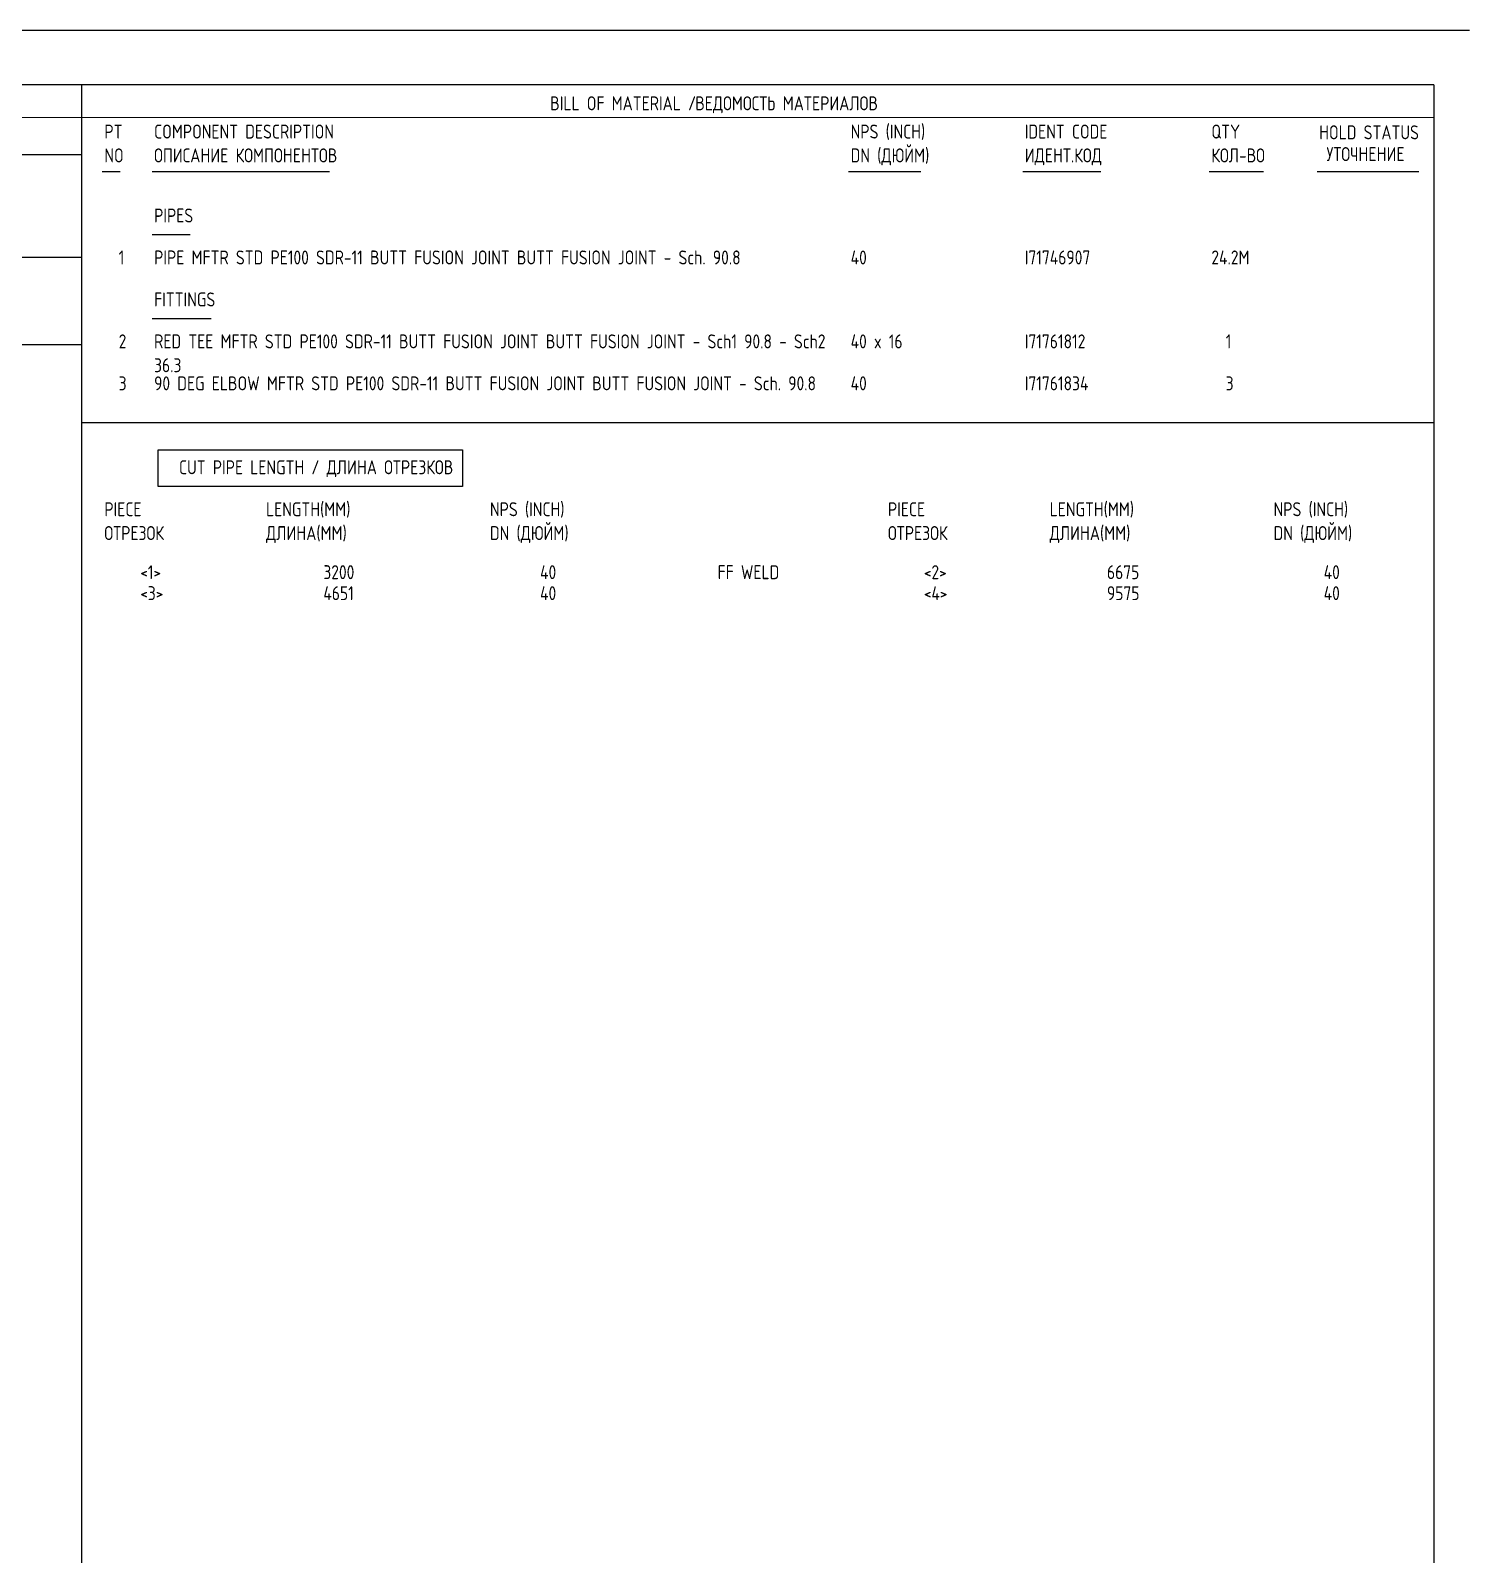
# Model space of a CAD drawing. Extents: x -1005 to 594, y -998 to 420.
# Drawn here: x 395.7 to 594, y 210 to 420 of the extents above; entities that cross this region are included whole.
import ezdxf

# ---------------------------------------------------------------- set-up
doc = ezdxf.new("R2010")
doc.units = 0
doc.styles.add('TTFN17', font='GOST type A')

msp = doc.modelspace()

# ---------------------------------------------------------------- linework, layer by layer
at = {"layer": 'GT_1', "flags": 128}
for points in [[(594, 420), (0, 420)], [(589.1, 412.5), (25.4, 412.5)], [(402.7, 412.5), (402.7, 7.5)], [(589.1, 412.5), (589.1, 7.5)], [(589.1, 408), (162.7, 407.9)], [(190.3, 402.9), (402.7, 402.9)], [(408.046, 400.531), (405.557, 400.531)], [(436.894, 400.531), (412.414, 400.531)], [(518.373, 400.531), (508.414, 400.531)], [(543.202, 400.531), (532.414, 400.531)], [(565.597, 400.531), (558.129, 400.531)], [(587, 400.5), (573, 400.5)], [(417.669, 391.854), (412.414, 391.854)], [(402.7, 388.7), (226.9, 388.7)], [(420.573, 380.289), (412.414, 380.289)], [(402.7, 376.7), (25.4, 376.7)], [(402.7, 365.993), (589, 365.993)], [(413.271, 362.207), (455.204, 362.207), (455.204, 357.16), (413.271, 357.16), (413.271, 362.207)]]:
    msp.add_lwpolyline(points, dxfattribs=at)

# ---------------------------------------------------------------- texts
at = {"layer": 'GT_1', "style": 'TTFN17'}
for s, p in [('BILL OF MATERIAL /', (467.289, 409)), ('ВЕДОМОСТЬ МАТЕРИАЛОВ', (487.289, 409)), ('PT', (405.846, 405.109)), ('COMPONENT DESCRIPTION', (412.703, 405.109)), ('NPS (INCH)', (508.703, 405.109)), ('IDENT CODE', (532.703, 405.109)), ('QTY', (558.417, 405.109)), ('HOLD STATUS', (573.289, 405)), ('NO', (405.846, 401.822)), ('ОПИСАНИЕ КОМПОНЕНТОВ', (412.703, 401.822)), ('DN (ДЮЙМ)', (508.703, 401.822)), ('ИДЕНТ.КОД', (532.703, 401.822)), ('КОЛ-ВО', (558.417, 401.822)), ('УТОЧНЕНИЕ', (574.289, 402)), ('PIPES', (412.703, 393.544)), ('  1', (405.846, 387.762)), ('PIPE MFTR STD PE100 SDR-11 BUTT FUSION JOINT BUTT FUSION JOINT - Sch. 90.8', (412.703, 387.762)), ('40', (508.703, 387.762)), ('I71746907', (532.703, 387.762)), ('24.2M', (558.417, 387.762)), ('FITTINGS', (412.703, 381.98)), ('  2', (405.846, 376.197)), ('RED TEE MFTR STD PE100 SDR-11 BUTT FUSION JOINT BUTT FUSION JOINT - Sch1 90.8 - Sch2', (412.703, 376.197)), ('40 x 16', (508.703, 376.197)), ('I71761812', (532.703, 376.197)), ('  1', (558.417, 376.197)), ('36.3', (412.703, 372.911)), ('  3', (405.846, 370.415)), ('90 DEG ELBOW MFTR STD PE100 SDR-11 BUTT FUSION JOINT BUTT FUSION JOINT - Sch. 90.8', (412.703, 370.415)), ('40', (508.703, 370.415)), ('I71761834', (532.703, 370.415)), ('  3', (558.417, 370.415)), ('CUT PIPE LENGTH / ДЛИНА ОТРЕЗКОВ', (416.132, 358.85)), ('PIECE', (405.846, 353.068)), ('LENGTH(MM)', (428.132, 353.068)), ('NPS (INCH)', (458.989, 353.068)), ('PIECE', (513.846, 353.068)), ('LENGTH(MM)', (536.132, 353.068)), ('NPS (INCH)', (566.989, 353.068)), ('ОТРЕЗОК', (405.846, 349.781)), ('ДЛИНА(MM)', (428.132, 349.781)), ('DN (ДЮЙМ)', (458.989, 349.781)), ('ОТРЕЗОК', (513.846, 349.781)), ('ДЛИНА(MM)', (536.132, 349.781)), ('DN (ДЮЙМ)', (566.989, 349.781)), ('     <1>', (405.846, 344.395)), ('        3200', (428.132, 344.395)), ('       40', (458.989, 344.395)), ('    FF WELD', (486.417, 344.395)), ('     <2>', (513.846, 344.395)), ('        6675', (536.132, 344.395)), ('       40', (566.989, 344.395)), ('     <3>', (405.846, 341.503)), ('        4651', (428.132, 341.503)), ('       40', (458.989, 341.503)), ('     <4>', (513.846, 341.503)), ('        9575', (536.132, 341.503)), ('       40', (566.989, 341.503))]:
    msp.add_text(s, height=1.925, dxfattribs=at).set_placement(p)

doc.saveas('drawing.dxf')
